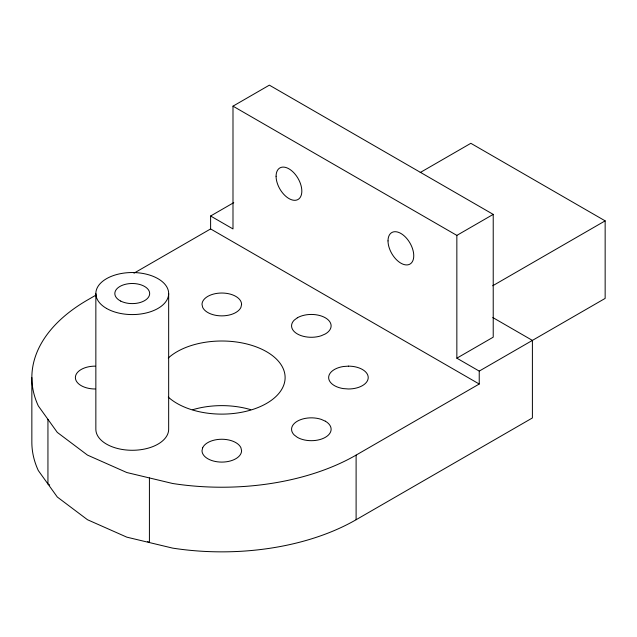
<?xml version="1.0" encoding="UTF-8"?>
<svg xmlns="http://www.w3.org/2000/svg" width="637" height="637" viewBox="0 0 637 637"><rect width="100%" height="100%" fill="white"/><g stroke="black" fill="none" stroke-linecap="round" stroke-linejoin="round"><path stroke-width="0.96" d="M232.991 106.156L269.363 85.151L493.221 214.39L493.221 337.172L456.848 358.177L456.848 235.395L232.991 106.156L232.991 228.938L210.608 216.007L210.608 228.938L479.231 384.023L479.231 371.1L456.848 358.177M210.608 216.007L233.755 202.646M96.091 295.042L87.484 300.019A189.945 109.668 0 0 0 38.324 405.944L57.298 432.396L87.484 455.105L126.827 472.535L172.635 483.491A189.945 109.668 0 0 0 356.107 455.105L479.231 384.023M133.977 273.177L210.608 228.938M420.197 172.547L470.839 143.309L605.15 220.856L605.15 298.403L479.231 371.1M456.848 235.395L493.221 214.39M492.704 285.774L605.15 220.856M31.85 377.566L31.85 442.182A189.945 109.668 0 0 0 38.324 470.568L57.298 497.019L87.484 519.728L126.827 537.158L172.635 548.115A189.945 109.668 0 0 0 356.107 519.728L532.397 417.952L532.397 340.405L492.791 317.537M49.662 484.972L47.942 483.977L47.942 419.353M147.696 541.569L149.416 542.557L149.416 477.933M356.107 455.105L356.107 519.728M168.662 293.553L168.662 429.258A36.405 21.021 0 0 1 132.257 450.279A36.405 21.021 0 0 1 95.853 429.258L95.853 293.553M192.852 409.671A63.318 36.556 0 0 1 250.739 409.671M168.272 358.034A63.318 36.556 0 0 1 263.137 349.872A63.318 36.556 0 0 1 263.137 405.251A63.318 36.556 0 0 1 168.272 397.09M95.168 388.984A19.787 11.426 0 0 1 75.381 377.566A19.787 11.426 0 0 1 95.168 366.14M202.685 447.715L202.009 450.67A19.787 11.426 0 0 0 221.795 462.096A19.787 11.426 0 0 0 241.582 450.67L240.913 447.715A19.787 11.426 0 0 0 221.795 439.251A19.787 11.426 0 0 0 202.685 447.715M241.582 304.454L240.913 307.408A19.787 11.426 0 0 1 221.795 315.872A19.787 11.426 0 0 1 202.685 307.408L202.009 304.454A19.787 11.426 0 0 1 221.795 293.028A19.787 11.426 0 0 1 241.582 304.454M297.352 317.791L294.206 320.156A19.787 11.426 0 0 0 297.352 333.939A19.787 11.426 0 0 0 321.231 335.755L325.332 333.939A19.787 11.426 0 0 0 325.332 317.791A19.787 11.426 0 0 0 297.352 317.791M348.431 366.14L343.311 366.53A19.787 11.426 0 0 0 328.644 377.566A19.787 11.426 0 0 0 343.311 388.594L348.431 388.984A19.787 11.426 0 0 0 368.218 377.566A19.787 11.426 0 0 0 348.431 366.14M325.332 421.184L321.231 419.369A19.787 11.426 0 0 0 297.352 421.184A19.787 11.426 0 0 0 294.206 434.967L297.352 437.34A19.787 11.426 0 0 0 325.332 437.34A19.787 11.426 0 0 0 325.332 421.184M120.712 301.078A17.414 10.049 0 0 0 149.313 295.56A17.414 10.049 0 0 0 126.739 284.014A17.414 10.049 0 0 0 120.712 301.078M388.013 240.89A18.202 10.511 60 0 0 407.322 264.904A18.202 10.511 60 0 0 407.322 239.162A18.202 10.511 60 0 0 388.013 240.89M276.084 176.266A18.202 10.511 60 0 0 295.393 200.289A18.202 10.511 60 0 0 295.393 174.546A18.202 10.511 60 0 0 276.084 176.266M106.514 308.419A36.405 21.021 0 0 0 167.42 298.992A36.405 21.021 0 0 0 122.83 273.249A36.405 21.021 0 0 0 106.514 308.419"/></g></svg>
